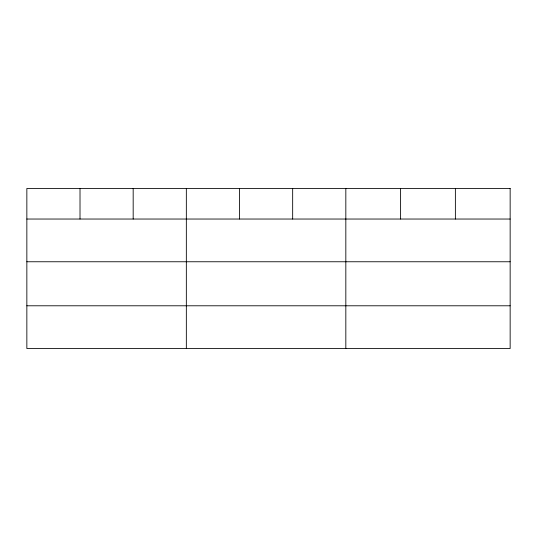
<?xml version="1.0" encoding="UTF-8"?>
<svg xmlns="http://www.w3.org/2000/svg" width="537" height="537" viewBox="0 0 537 537"><rect width="100%" height="100%" fill="white"/><g stroke="black" fill="none" stroke-linecap="round" stroke-linejoin="round"><path stroke-width="0.81" d="M26.85 219.036L510.15 219.036M26.85 261.761L510.15 261.761M26.85 305.788L510.15 305.788M455.376 188.48L455.376 219.036M400.602 188.48L400.602 219.036M345.828 188.48L345.828 348.52M292.665 188.48L292.665 219.036M239.502 188.48L239.502 219.036M186.339 188.48L186.339 348.52M133.176 188.48L133.176 219.036M80.013 188.48L80.013 219.036M510.15 188.48L26.85 188.48L26.85 348.52L510.15 348.52L510.15 188.48"/></g></svg>
